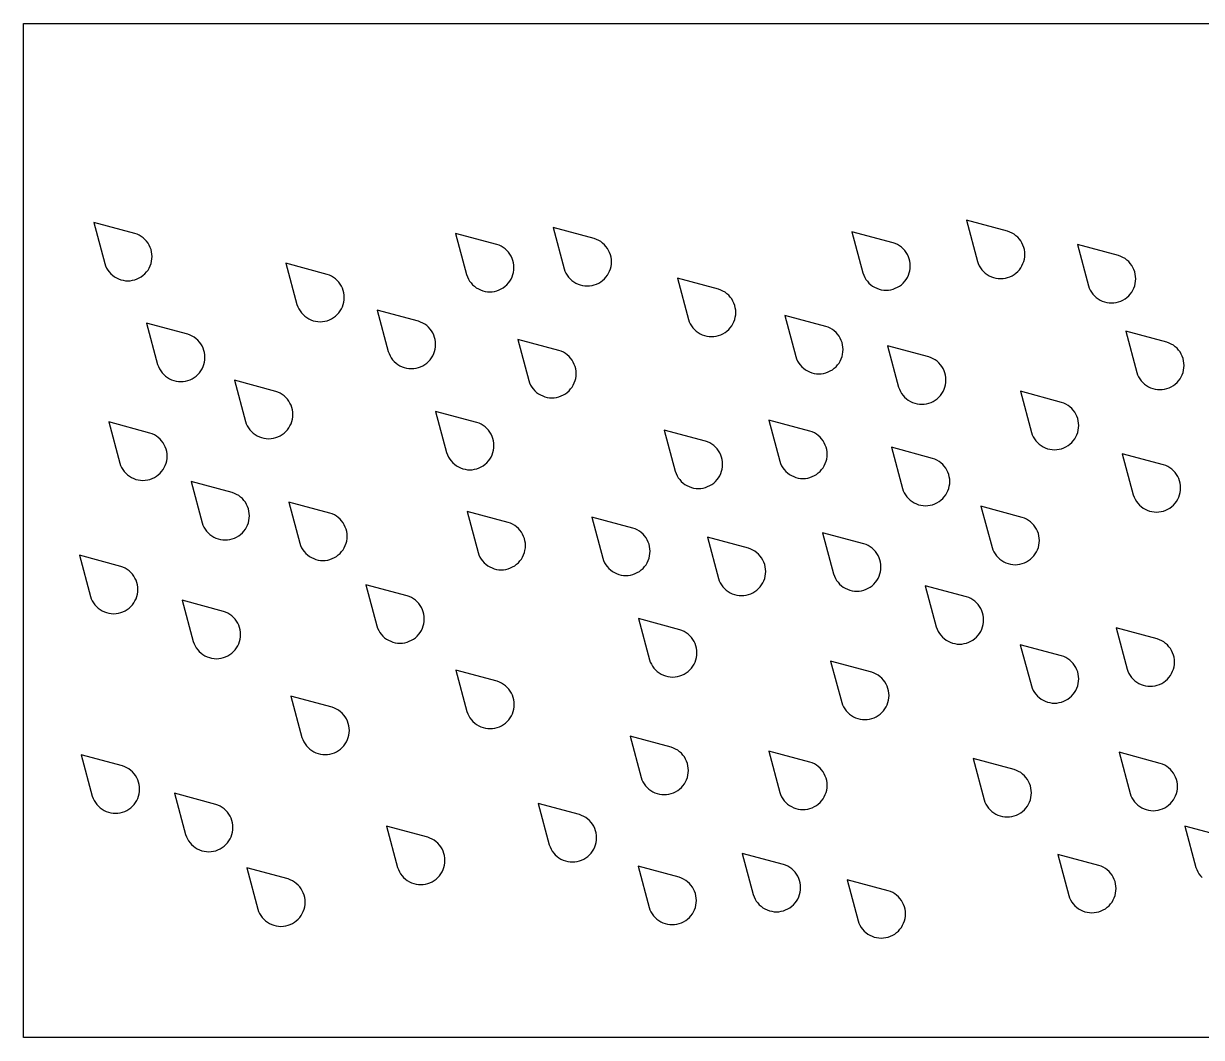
# Model space of a CAD drawing. Header units: millimetres. Extents: x 0 to 406, y 0 to 170.
# Drawn here: x 0 to 97.4, y 0 to 83.8 of the extents above; entities that cross this region are included whole.
import ezdxf

# ---------------------------------------------------------------- set-up
doc = ezdxf.new("R2010")
doc.units = ezdxf.units.MM

msp = doc.modelspace()

# ---------------------------------------------------------------- linework, layer by layer
at = {"color": 0}
for points in [[(0, 0), (0, 83.82), (406.4, 83.82), (406.4, 0), (0, 0)], [(8.821, 62.563), (9.015, 62.592), (9.205, 62.64), (9.39, 62.706), (9.568, 62.79), (9.736, 62.891), (9.894, 63.008), (10.039, 63.139), (10.171, 63.285), (10.288, 63.443), (10.389, 63.611), (10.473, 63.788), (10.539, 63.973), (10.586, 64.164), (10.615, 64.358), (10.625, 64.554), (10.615, 64.75), (10.586, 64.944), (10.539, 65.134), (10.473, 65.319), (10.389, 65.497), (10.288, 65.665), (10.171, 65.822), (10.039, 65.968), (9.894, 66.1), (9.736, 66.217), (9.568, 66.318), (9.39, 66.401), (9.205, 66.468), (5.796, 67.382), (6.711, 63.973), (6.777, 63.788), (6.861, 63.611), (6.962, 63.443), (7.079, 63.285), (7.211, 63.139), (7.356, 63.008), (7.514, 62.891), (7.682, 62.79), (7.859, 62.706), (8.044, 62.64), (8.235, 62.592), (8.429, 62.563), (8.625, 62.554), (8.821, 62.563)], [(80.968, 62.748), (81.162, 62.777), (81.352, 62.824), (81.537, 62.89), (81.715, 62.974), (81.883, 63.075), (82.04, 63.192), (82.186, 63.324), (82.318, 63.469), (82.435, 63.627), (82.536, 63.795), (82.619, 63.973), (82.686, 64.158), (82.733, 64.348), (82.762, 64.542), (82.772, 64.738), (82.762, 64.934), (82.733, 65.128), (82.686, 65.319), (82.619, 65.504), (82.536, 65.681), (82.435, 65.849), (82.318, 66.007), (82.186, 66.152), (82.04, 66.284), (81.883, 66.401), (81.715, 66.502), (81.537, 66.586), (81.352, 66.652), (77.943, 67.567), (78.858, 64.158), (78.924, 63.973), (79.008, 63.795), (79.109, 63.627), (79.226, 63.469), (79.357, 63.324), (79.503, 63.192), (79.661, 63.075), (79.829, 62.974), (80.006, 62.89), (80.191, 62.824), (80.382, 62.777), (80.576, 62.748), (80.772, 62.738), (80.968, 62.748)], [(38.734, 61.653), (38.928, 61.682), (39.119, 61.729), (39.304, 61.795), (39.481, 61.879), (39.649, 61.98), (39.807, 62.097), (39.952, 62.229), (40.084, 62.374), (40.201, 62.532), (40.302, 62.7), (40.386, 62.878), (40.452, 63.063), (40.5, 63.253), (40.529, 63.447), (40.538, 63.643), (40.529, 63.839), (40.5, 64.033), (40.452, 64.224), (40.386, 64.409), (40.302, 64.586), (40.201, 64.754), (40.084, 64.912), (39.952, 65.057), (39.807, 65.189), (39.649, 65.306), (39.481, 65.407), (39.304, 65.491), (39.119, 65.557), (35.71, 66.472), (36.624, 63.063), (36.69, 62.878), (36.774, 62.7), (36.875, 62.532), (36.992, 62.374), (37.124, 62.229), (37.269, 62.097), (37.427, 61.98), (37.595, 61.879), (37.773, 61.795), (37.958, 61.729), (38.148, 61.682), (38.342, 61.653), (38.538, 61.643), (38.734, 61.653)], [(46.798, 62.135), (46.992, 62.164), (47.182, 62.212), (47.367, 62.278), (47.544, 62.362), (47.713, 62.463), (47.87, 62.58), (48.016, 62.711), (48.148, 62.857), (48.264, 63.014), (48.365, 63.183), (48.449, 63.36), (48.515, 63.545), (48.563, 63.735), (48.592, 63.93), (48.601, 64.126), (48.592, 64.322), (48.563, 64.516), (48.515, 64.706), (48.449, 64.891), (48.365, 65.068), (48.264, 65.237), (48.148, 65.394), (48.016, 65.54), (47.87, 65.672), (47.713, 65.789), (47.544, 65.889), (47.367, 65.973), (47.182, 66.04), (43.773, 66.954), (44.688, 63.545), (44.754, 63.36), (44.838, 63.183), (44.939, 63.014), (45.055, 62.857), (45.187, 62.711), (45.333, 62.58), (45.49, 62.463), (45.659, 62.362), (45.836, 62.278), (46.021, 62.212), (46.211, 62.164), (46.405, 62.135), (46.601, 62.126), (46.798, 62.135)], [(71.689, 61.818), (71.879, 61.866), (72.064, 61.932), (72.242, 62.016), (72.41, 62.116), (72.568, 62.233), (72.713, 62.365), (72.845, 62.511), (72.962, 62.668), (73.063, 62.837), (73.147, 63.014), (73.213, 63.199), (73.26, 63.389), (73.289, 63.583), (73.299, 63.779), (73.289, 63.975), (73.26, 64.17), (73.213, 64.36), (73.147, 64.545), (73.063, 64.722), (72.962, 64.891), (72.845, 65.048), (72.713, 65.194), (72.568, 65.325), (72.41, 65.442), (72.242, 65.543), (72.064, 65.627), (71.879, 65.693), (68.47, 66.608), (69.385, 63.199), (69.451, 63.014), (69.535, 62.837), (69.636, 62.668), (69.753, 62.511), (69.885, 62.365), (70.03, 62.233), (70.188, 62.116), (70.356, 62.016), (70.534, 61.932), (70.718, 61.866), (70.909, 61.818), (71.103, 61.789), (71.299, 61.779), (71.495, 61.789), (71.689, 61.818)], [(90.138, 60.73), (90.332, 60.759), (90.522, 60.806), (90.707, 60.873), (90.884, 60.957), (91.053, 61.057), (91.21, 61.174), (91.356, 61.306), (91.488, 61.452), (91.605, 61.609), (91.705, 61.778), (91.789, 61.955), (91.855, 62.14), (91.903, 62.33), (91.932, 62.524), (91.942, 62.72), (91.932, 62.916), (91.903, 63.111), (91.855, 63.301), (91.789, 63.486), (91.705, 63.663), (91.605, 63.831), (91.488, 63.989), (91.356, 64.135), (91.21, 64.266), (91.053, 64.383), (90.884, 64.484), (90.707, 64.568), (90.522, 64.634), (87.113, 65.549), (88.028, 62.14), (88.094, 61.955), (88.178, 61.778), (88.279, 61.609), (88.396, 61.452), (88.527, 61.306), (88.673, 61.174), (88.83, 61.057), (88.999, 60.957), (89.176, 60.873), (89.361, 60.806), (89.551, 60.759), (89.746, 60.73), (89.942, 60.72), (90.138, 60.73)], [(24.713, 59.181), (24.907, 59.209), (25.098, 59.257), (25.282, 59.323), (25.46, 59.407), (25.628, 59.508), (25.786, 59.625), (25.931, 59.757), (26.063, 59.902), (26.18, 60.06), (26.281, 60.228), (26.365, 60.406), (26.431, 60.59), (26.479, 60.781), (26.507, 60.975), (26.517, 61.171), (26.507, 61.367), (26.479, 61.561), (26.431, 61.752), (26.365, 61.936), (26.281, 62.114), (26.18, 62.282), (26.063, 62.44), (25.931, 62.585), (25.786, 62.717), (25.628, 62.834), (25.46, 62.935), (25.282, 63.019), (25.098, 63.085), (21.689, 63.999), (22.603, 60.59), (22.669, 60.406), (22.753, 60.228), (22.854, 60.06), (22.971, 59.902), (23.103, 59.757), (23.248, 59.625), (23.406, 59.508), (23.574, 59.407), (23.752, 59.323), (23.937, 59.257), (24.127, 59.209), (24.321, 59.181), (24.517, 59.171), (24.713, 59.181)], [(57.074, 57.948), (57.268, 57.977), (57.458, 58.024), (57.643, 58.091), (57.82, 58.175), (57.989, 58.275), (58.146, 58.392), (58.292, 58.524), (58.424, 58.67), (58.541, 58.827), (58.641, 58.996), (58.725, 59.173), (58.792, 59.358), (58.839, 59.548), (58.868, 59.742), (58.878, 59.938), (58.868, 60.134), (58.839, 60.329), (58.792, 60.519), (58.725, 60.704), (58.641, 60.881), (58.541, 61.05), (58.424, 61.207), (58.292, 61.353), (58.146, 61.484), (57.989, 61.601), (57.82, 61.702), (57.643, 61.786), (57.458, 61.852), (54.049, 62.767), (54.964, 59.358), (55.03, 59.173), (55.114, 58.996), (55.215, 58.827), (55.332, 58.67), (55.463, 58.524), (55.609, 58.392), (55.766, 58.275), (55.935, 58.175), (56.112, 58.091), (56.297, 58.024), (56.487, 57.977), (56.682, 57.948), (56.878, 57.938), (57.074, 57.948)], [(32.254, 55.308), (32.448, 55.337), (32.638, 55.384), (32.823, 55.45), (33.001, 55.534), (33.169, 55.635), (33.327, 55.752), (33.472, 55.884), (33.604, 56.029), (33.721, 56.187), (33.822, 56.355), (33.906, 56.533), (33.972, 56.718), (34.019, 56.908), (34.048, 57.102), (34.058, 57.298), (34.048, 57.494), (34.019, 57.688), (33.972, 57.879), (33.906, 58.064), (33.822, 58.241), (33.721, 58.409), (33.604, 58.567), (33.472, 58.712), (33.327, 58.844), (33.169, 58.961), (33.001, 59.062), (32.823, 59.146), (32.638, 59.212), (29.229, 60.127), (30.144, 56.718), (30.21, 56.533), (30.294, 56.355), (30.395, 56.187), (30.512, 56.029), (30.644, 55.884), (30.789, 55.752), (30.947, 55.635), (31.115, 55.534), (31.292, 55.45), (31.477, 55.384), (31.668, 55.337), (31.862, 55.308), (32.058, 55.298), (32.254, 55.308)], [(65.944, 54.873), (66.138, 54.902), (66.329, 54.95), (66.513, 55.016), (66.691, 55.1), (66.859, 55.201), (67.017, 55.318), (67.162, 55.449), (67.294, 55.595), (67.411, 55.753), (67.512, 55.921), (67.596, 56.098), (67.662, 56.283), (67.71, 56.474), (67.738, 56.668), (67.748, 56.864), (67.738, 57.06), (67.71, 57.254), (67.662, 57.444), (67.596, 57.629), (67.512, 57.806), (67.411, 57.975), (67.294, 58.132), (67.162, 58.278), (67.017, 58.41), (66.859, 58.527), (66.691, 58.628), (66.513, 58.711), (66.329, 58.778), (62.92, 59.692), (63.834, 56.283), (63.9, 56.098), (63.984, 55.921), (64.085, 55.753), (64.202, 55.595), (64.334, 55.449), (64.479, 55.318), (64.637, 55.201), (64.805, 55.1), (64.983, 55.016), (65.167, 54.95), (65.358, 54.902), (65.552, 54.873), (65.748, 54.864), (65.944, 54.873)], [(13.194, 54.233), (13.388, 54.262), (13.578, 54.31), (13.763, 54.376), (13.941, 54.46), (14.109, 54.56), (14.267, 54.677), (14.412, 54.809), (14.544, 54.955), (14.661, 55.112), (14.762, 55.281), (14.846, 55.458), (14.912, 55.643), (14.959, 55.833), (14.988, 56.027), (14.998, 56.223), (14.988, 56.419), (14.959, 56.614), (14.912, 56.804), (14.846, 56.989), (14.762, 57.166), (14.661, 57.335), (14.544, 57.492), (14.412, 57.638), (14.267, 57.769), (14.109, 57.886), (13.941, 57.987), (13.763, 58.071), (13.578, 58.137), (10.169, 59.052), (11.084, 55.643), (11.15, 55.458), (11.234, 55.281), (11.335, 55.112), (11.452, 54.955), (11.584, 54.809), (11.729, 54.677), (11.887, 54.56), (12.055, 54.46), (12.233, 54.376), (12.417, 54.31), (12.608, 54.262), (12.802, 54.233), (12.998, 54.223), (13.194, 54.233)], [(44.07, 52.917), (44.261, 52.964), (44.445, 53.03), (44.623, 53.114), (44.791, 53.215), (44.949, 53.332), (45.094, 53.464), (45.226, 53.609), (45.343, 53.767), (45.444, 53.935), (45.528, 54.113), (45.594, 54.298), (45.642, 54.488), (45.67, 54.682), (45.68, 54.878), (45.67, 55.074), (45.642, 55.268), (45.594, 55.459), (45.528, 55.644), (45.444, 55.821), (45.343, 55.989), (45.226, 56.147), (45.094, 56.292), (44.949, 56.424), (44.791, 56.541), (44.623, 56.642), (44.445, 56.726), (44.261, 56.792), (40.852, 57.707), (41.766, 54.298), (41.832, 54.113), (41.916, 53.935), (42.017, 53.767), (42.134, 53.609), (42.266, 53.464), (42.411, 53.332), (42.569, 53.215), (42.737, 53.114), (42.915, 53.03), (43.099, 52.964), (43.29, 52.917), (43.484, 52.888), (43.68, 52.878), (43.876, 52.888), (44.07, 52.917)], [(94.135, 53.567), (94.33, 53.596), (94.52, 53.644), (94.705, 53.71), (94.882, 53.794), (95.05, 53.895), (95.208, 54.012), (95.354, 54.143), (95.485, 54.289), (95.602, 54.447), (95.703, 54.615), (95.787, 54.792), (95.853, 54.977), (95.901, 55.167), (95.93, 55.362), (95.939, 55.558), (95.93, 55.754), (95.901, 55.948), (95.853, 56.138), (95.787, 56.323), (95.703, 56.5), (95.602, 56.669), (95.485, 56.826), (95.354, 56.972), (95.208, 57.104), (95.05, 57.221), (94.882, 57.322), (94.705, 57.405), (94.52, 57.472), (91.111, 58.386), (92.025, 54.977), (92.092, 54.792), (92.176, 54.615), (92.276, 54.447), (92.393, 54.289), (92.525, 54.143), (92.671, 54.012), (92.828, 53.895), (92.997, 53.794), (93.174, 53.71), (93.359, 53.644), (93.549, 53.596), (93.743, 53.567), (93.939, 53.558), (94.135, 53.567)], [(74.446, 52.36), (74.641, 52.388), (74.831, 52.436), (75.016, 52.502), (75.193, 52.586), (75.362, 52.687), (75.519, 52.804), (75.665, 52.936), (75.796, 53.081), (75.913, 53.239), (76.014, 53.407), (76.098, 53.585), (76.164, 53.769), (76.212, 53.96), (76.241, 54.154), (76.25, 54.35), (76.241, 54.546), (76.212, 54.74), (76.164, 54.931), (76.098, 55.115), (76.014, 55.293), (75.913, 55.461), (75.796, 55.619), (75.665, 55.764), (75.519, 55.896), (75.362, 56.013), (75.193, 56.114), (75.016, 56.198), (74.831, 56.264), (71.422, 57.178), (72.337, 53.769), (72.403, 53.585), (72.487, 53.407), (72.588, 53.239), (72.704, 53.081), (72.836, 52.936), (72.982, 52.804), (73.139, 52.687), (73.308, 52.586), (73.485, 52.502), (73.67, 52.436), (73.86, 52.388), (74.054, 52.36), (74.25, 52.35), (74.446, 52.36)], [(20.457, 49.508), (20.652, 49.537), (20.842, 49.585), (21.027, 49.651), (21.204, 49.735), (21.373, 49.836), (21.53, 49.953), (21.676, 50.085), (21.807, 50.23), (21.924, 50.388), (22.025, 50.556), (22.109, 50.733), (22.175, 50.918), (22.223, 51.109), (22.252, 51.303), (22.261, 51.499), (22.252, 51.695), (22.223, 51.889), (22.175, 52.079), (22.109, 52.264), (22.025, 52.442), (21.924, 52.61), (21.807, 52.768), (21.676, 52.913), (21.53, 53.045), (21.373, 53.162), (21.204, 53.263), (21.027, 53.347), (20.842, 53.413), (17.433, 54.327), (18.348, 50.918), (18.414, 50.733), (18.498, 50.556), (18.598, 50.388), (18.715, 50.23), (18.847, 50.085), (18.993, 49.953), (19.15, 49.836), (19.319, 49.735), (19.496, 49.651), (19.681, 49.585), (19.871, 49.537), (20.065, 49.508), (20.261, 49.499), (20.457, 49.508)], [(85.621, 48.626), (85.812, 48.674), (85.997, 48.74), (86.174, 48.824), (86.342, 48.925), (86.5, 49.042), (86.645, 49.174), (86.777, 49.319), (86.894, 49.477), (86.995, 49.645), (87.079, 49.823), (87.145, 50.007), (87.193, 50.198), (87.222, 50.392), (87.231, 50.588), (87.222, 50.784), (87.193, 50.978), (87.145, 51.168), (87.079, 51.353), (86.995, 51.531), (86.894, 51.699), (86.777, 51.857), (86.645, 52.002), (86.5, 52.134), (86.342, 52.251), (86.174, 52.352), (85.997, 52.436), (85.812, 52.502), (82.403, 53.416), (83.317, 50.007), (83.383, 49.823), (83.467, 49.645), (83.568, 49.477), (83.685, 49.319), (83.817, 49.174), (83.962, 49.042), (84.12, 48.925), (84.288, 48.824), (84.466, 48.74), (84.651, 48.674), (84.841, 48.626), (85.035, 48.598), (85.231, 48.588), (85.427, 48.598), (85.621, 48.626)], [(37.279, 46.967), (37.469, 47.015), (37.654, 47.081), (37.831, 47.165), (38, 47.266), (38.157, 47.383), (38.303, 47.515), (38.435, 47.66), (38.552, 47.818), (38.652, 47.986), (38.736, 48.163), (38.803, 48.348), (38.85, 48.539), (38.879, 48.733), (38.889, 48.929), (38.879, 49.125), (38.85, 49.319), (38.803, 49.509), (38.736, 49.694), (38.652, 49.872), (38.552, 50.04), (38.435, 50.198), (38.303, 50.343), (38.157, 50.475), (38, 50.592), (37.831, 50.693), (37.654, 50.777), (37.469, 50.843), (34.06, 51.757), (34.975, 48.348), (35.041, 48.163), (35.125, 47.986), (35.226, 47.818), (35.343, 47.66), (35.474, 47.515), (35.62, 47.383), (35.778, 47.266), (35.946, 47.165), (36.123, 47.081), (36.308, 47.015), (36.498, 46.967), (36.693, 46.938), (36.889, 46.929), (37.085, 46.938), (37.279, 46.967)], [(10.065, 46.063), (10.26, 46.092), (10.45, 46.14), (10.635, 46.206), (10.812, 46.29), (10.98, 46.391), (11.138, 46.508), (11.284, 46.64), (11.415, 46.785), (11.532, 46.943), (11.633, 47.111), (11.717, 47.288), (11.783, 47.473), (11.831, 47.664), (11.86, 47.858), (11.869, 48.054), (11.86, 48.25), (11.831, 48.444), (11.783, 48.634), (11.717, 48.819), (11.633, 48.997), (11.532, 49.165), (11.415, 49.323), (11.284, 49.468), (11.138, 49.6), (10.98, 49.717), (10.812, 49.818), (10.635, 49.901), (10.45, 49.968), (7.041, 50.882), (7.955, 47.473), (8.022, 47.288), (8.106, 47.111), (8.206, 46.943), (8.323, 46.785), (8.455, 46.64), (8.601, 46.508), (8.758, 46.391), (8.927, 46.29), (9.104, 46.206), (9.289, 46.14), (9.479, 46.092), (9.673, 46.063), (9.869, 46.054), (10.065, 46.063)], [(64.627, 46.221), (64.821, 46.25), (65.012, 46.298), (65.196, 46.364), (65.374, 46.448), (65.542, 46.548), (65.7, 46.665), (65.845, 46.797), (65.977, 46.943), (66.094, 47.1), (66.195, 47.269), (66.279, 47.446), (66.345, 47.631), (66.393, 47.821), (66.421, 48.015), (66.431, 48.211), (66.421, 48.407), (66.393, 48.602), (66.345, 48.792), (66.279, 48.977), (66.195, 49.154), (66.094, 49.323), (65.977, 49.48), (65.845, 49.626), (65.7, 49.757), (65.542, 49.874), (65.374, 49.975), (65.196, 50.059), (65.012, 50.125), (61.603, 51.04), (62.517, 47.631), (62.583, 47.446), (62.667, 47.269), (62.768, 47.1), (62.885, 46.943), (63.017, 46.797), (63.162, 46.665), (63.32, 46.548), (63.488, 46.448), (63.666, 46.364), (63.851, 46.298), (64.041, 46.25), (64.235, 46.221), (64.431, 46.211), (64.627, 46.221)], [(56.175, 45.421), (56.365, 45.468), (56.55, 45.534), (56.727, 45.618), (56.896, 45.719), (57.053, 45.836), (57.199, 45.968), (57.331, 46.113), (57.448, 46.271), (57.548, 46.439), (57.632, 46.617), (57.699, 46.802), (57.746, 46.992), (57.775, 47.186), (57.785, 47.382), (57.775, 47.578), (57.746, 47.772), (57.699, 47.963), (57.632, 48.148), (57.548, 48.325), (57.448, 48.493), (57.331, 48.651), (57.199, 48.796), (57.053, 48.928), (56.896, 49.045), (56.727, 49.146), (56.55, 49.23), (56.365, 49.296), (52.956, 50.211), (53.871, 46.802), (53.937, 46.617), (54.021, 46.439), (54.122, 46.271), (54.239, 46.113), (54.37, 45.968), (54.516, 45.836), (54.674, 45.719), (54.842, 45.618), (55.019, 45.534), (55.204, 45.468), (55.394, 45.421), (55.589, 45.392), (55.785, 45.382), (55.981, 45.392), (56.175, 45.421)], [(74.764, 43.968), (74.958, 43.997), (75.149, 44.045), (75.334, 44.111), (75.511, 44.195), (75.679, 44.296), (75.837, 44.412), (75.982, 44.544), (76.114, 44.69), (76.231, 44.847), (76.332, 45.016), (76.416, 45.193), (76.482, 45.378), (76.53, 45.568), (76.559, 45.762), (76.568, 45.958), (76.559, 46.155), (76.53, 46.349), (76.482, 46.539), (76.416, 46.724), (76.332, 46.901), (76.231, 47.07), (76.114, 47.227), (75.982, 47.373), (75.837, 47.505), (75.679, 47.621), (75.511, 47.722), (75.334, 47.806), (75.149, 47.872), (71.74, 48.787), (72.654, 45.378), (72.72, 45.193), (72.804, 45.016), (72.905, 44.847), (73.022, 44.69), (73.154, 44.544), (73.299, 44.412), (73.457, 44.296), (73.625, 44.195), (73.803, 44.111), (73.988, 44.045), (74.178, 43.997), (74.372, 43.968), (74.568, 43.958), (74.764, 43.968)], [(93.849, 43.442), (94.044, 43.471), (94.234, 43.518), (94.419, 43.584), (94.596, 43.668), (94.765, 43.769), (94.922, 43.886), (95.068, 44.018), (95.199, 44.163), (95.316, 44.321), (95.417, 44.489), (95.501, 44.667), (95.567, 44.852), (95.615, 45.042), (95.644, 45.236), (95.653, 45.432), (95.644, 45.628), (95.615, 45.822), (95.567, 46.013), (95.501, 46.197), (95.417, 46.375), (95.316, 46.543), (95.199, 46.701), (95.068, 46.846), (94.922, 46.978), (94.765, 47.095), (94.596, 47.196), (94.419, 47.28), (94.234, 47.346), (90.825, 48.261), (91.74, 44.852), (91.806, 44.667), (91.89, 44.489), (91.99, 44.321), (92.107, 44.163), (92.239, 44.018), (92.385, 43.886), (92.542, 43.769), (92.711, 43.668), (92.888, 43.584), (93.073, 43.518), (93.263, 43.471), (93.457, 43.442), (93.653, 43.432), (93.849, 43.442)], [(16.869, 41.137), (17.063, 41.166), (17.253, 41.214), (17.438, 41.28), (17.615, 41.364), (17.784, 41.465), (17.941, 41.582), (18.087, 41.713), (18.219, 41.859), (18.336, 42.016), (18.437, 42.185), (18.52, 42.362), (18.587, 42.547), (18.634, 42.737), (18.663, 42.932), (18.673, 43.128), (18.663, 43.324), (18.634, 43.518), (18.587, 43.708), (18.52, 43.893), (18.437, 44.07), (18.336, 44.239), (18.219, 44.396), (18.087, 44.542), (17.941, 44.674), (17.784, 44.79), (17.615, 44.891), (17.438, 44.975), (17.253, 45.041), (13.844, 45.956), (14.759, 42.547), (14.825, 42.362), (14.909, 42.185), (15.01, 42.016), (15.127, 41.859), (15.258, 41.713), (15.404, 41.582), (15.562, 41.465), (15.73, 41.364), (15.907, 41.28), (16.092, 41.214), (16.282, 41.166), (16.477, 41.137), (16.673, 41.128), (16.869, 41.137)], [(24.946, 39.44), (25.14, 39.469), (25.33, 39.517), (25.515, 39.583), (25.693, 39.667), (25.861, 39.768), (26.019, 39.885), (26.164, 40.016), (26.296, 40.162), (26.413, 40.32), (26.514, 40.488), (26.598, 40.665), (26.664, 40.85), (26.711, 41.04), (26.74, 41.235), (26.75, 41.431), (26.74, 41.627), (26.711, 41.821), (26.664, 42.011), (26.598, 42.196), (26.514, 42.373), (26.413, 42.542), (26.296, 42.699), (26.164, 42.845), (26.019, 42.977), (25.861, 43.094), (25.693, 43.194), (25.515, 43.278), (25.33, 43.345), (21.921, 44.259), (22.836, 40.85), (22.902, 40.665), (22.986, 40.488), (23.087, 40.32), (23.204, 40.162), (23.336, 40.016), (23.481, 39.885), (23.639, 39.768), (23.807, 39.667), (23.984, 39.583), (24.169, 39.517), (24.36, 39.469), (24.554, 39.44), (24.75, 39.431), (24.946, 39.44)], [(82.365, 39.121), (82.555, 39.169), (82.74, 39.235), (82.918, 39.319), (83.086, 39.42), (83.244, 39.537), (83.389, 39.668), (83.521, 39.814), (83.638, 39.971), (83.739, 40.14), (83.822, 40.317), (83.889, 40.502), (83.936, 40.692), (83.965, 40.887), (83.975, 41.083), (83.965, 41.279), (83.936, 41.473), (83.889, 41.663), (83.822, 41.848), (83.739, 42.025), (83.638, 42.194), (83.521, 42.351), (83.389, 42.497), (83.244, 42.629), (83.086, 42.746), (82.918, 42.846), (82.74, 42.93), (82.555, 42.996), (79.146, 43.911), (80.061, 40.502), (80.127, 40.317), (80.211, 40.14), (80.312, 39.971), (80.429, 39.814), (80.561, 39.668), (80.706, 39.537), (80.864, 39.42), (81.032, 39.319), (81.209, 39.235), (81.394, 39.169), (81.585, 39.121), (81.779, 39.092), (81.975, 39.083), (82.171, 39.092), (82.365, 39.121)], [(39.686, 38.67), (39.881, 38.698), (40.071, 38.746), (40.256, 38.812), (40.433, 38.896), (40.601, 38.997), (40.759, 39.114), (40.905, 39.246), (41.036, 39.391), (41.153, 39.549), (41.254, 39.717), (41.338, 39.895), (41.404, 40.079), (41.452, 40.27), (41.481, 40.464), (41.49, 40.66), (41.481, 40.856), (41.452, 41.05), (41.404, 41.241), (41.338, 41.425), (41.254, 41.603), (41.153, 41.771), (41.036, 41.929), (40.905, 42.074), (40.759, 42.206), (40.601, 42.323), (40.433, 42.424), (40.256, 42.508), (40.071, 42.574), (36.662, 43.488), (37.576, 40.079), (37.643, 39.895), (37.727, 39.717), (37.827, 39.549), (37.944, 39.391), (38.076, 39.246), (38.222, 39.114), (38.379, 38.997), (38.548, 38.896), (38.725, 38.812), (38.91, 38.746), (39.1, 38.698), (39.294, 38.67), (39.49, 38.66), (39.686, 38.67)], [(49.99, 38.203), (50.184, 38.231), (50.375, 38.279), (50.56, 38.345), (50.737, 38.429), (50.905, 38.53), (51.063, 38.647), (51.209, 38.779), (51.34, 38.924), (51.457, 39.082), (51.558, 39.25), (51.642, 39.428), (51.708, 39.612), (51.756, 39.803), (51.785, 39.997), (51.794, 40.193), (51.785, 40.389), (51.756, 40.583), (51.708, 40.773), (51.642, 40.958), (51.558, 41.136), (51.457, 41.304), (51.34, 41.462), (51.209, 41.607), (51.063, 41.739), (50.905, 41.856), (50.737, 41.957), (50.56, 42.041), (50.375, 42.107), (46.966, 43.021), (47.88, 39.612), (47.947, 39.428), (48.03, 39.25), (48.131, 39.082), (48.248, 38.924), (48.38, 38.779), (48.526, 38.647), (48.683, 38.53), (48.852, 38.429), (49.029, 38.345), (49.214, 38.279), (49.404, 38.231), (49.598, 38.203), (49.794, 38.193), (49.99, 38.203)], [(59.744, 36.566), (59.935, 36.614), (60.12, 36.68), (60.297, 36.764), (60.465, 36.865), (60.623, 36.982), (60.768, 37.114), (60.9, 37.259), (61.017, 37.417), (61.118, 37.585), (61.202, 37.762), (61.268, 37.947), (61.316, 38.138), (61.345, 38.332), (61.354, 38.528), (61.345, 38.724), (61.316, 38.918), (61.268, 39.108), (61.202, 39.293), (61.118, 39.471), (61.017, 39.639), (60.9, 39.797), (60.768, 39.942), (60.623, 40.074), (60.465, 40.191), (60.297, 40.292), (60.12, 40.376), (59.935, 40.442), (56.526, 41.356), (57.44, 37.947), (57.506, 37.762), (57.59, 37.585), (57.691, 37.417), (57.808, 37.259), (57.94, 37.114), (58.085, 36.982), (58.243, 36.865), (58.411, 36.764), (58.589, 36.68), (58.774, 36.614), (58.964, 36.566), (59.158, 36.537), (59.354, 36.528), (59.55, 36.537), (59.744, 36.566)], [(69.072, 36.905), (69.266, 36.934), (69.457, 36.981), (69.642, 37.047), (69.819, 37.131), (69.987, 37.232), (70.145, 37.349), (70.29, 37.481), (70.422, 37.626), (70.539, 37.784), (70.64, 37.952), (70.724, 38.13), (70.79, 38.315), (70.838, 38.505), (70.867, 38.699), (70.876, 38.895), (70.867, 39.091), (70.838, 39.285), (70.79, 39.476), (70.724, 39.661), (70.64, 39.838), (70.539, 40.006), (70.422, 40.164), (70.29, 40.309), (70.145, 40.441), (69.987, 40.558), (69.819, 40.659), (69.642, 40.743), (69.457, 40.809), (66.048, 41.724), (66.962, 38.315), (67.028, 38.13), (67.112, 37.952), (67.213, 37.784), (67.33, 37.626), (67.462, 37.481), (67.607, 37.349), (67.765, 37.232), (67.933, 37.131), (68.111, 37.047), (68.296, 36.981), (68.486, 36.934), (68.68, 36.905), (68.876, 36.895), (69.072, 36.905)], [(7.644, 35.043), (7.839, 35.072), (8.029, 35.119), (8.214, 35.186), (8.391, 35.269), (8.56, 35.37), (8.717, 35.487), (8.863, 35.619), (8.994, 35.764), (9.111, 35.922), (9.212, 36.09), (9.296, 36.268), (9.362, 36.453), (9.41, 36.643), (9.439, 36.837), (9.448, 37.033), (9.439, 37.229), (9.41, 37.423), (9.362, 37.614), (9.296, 37.799), (9.212, 37.976), (9.111, 38.144), (8.994, 38.302), (8.863, 38.447), (8.717, 38.579), (8.56, 38.696), (8.391, 38.797), (8.214, 38.881), (8.029, 38.947), (4.62, 39.862), (5.535, 36.453), (5.601, 36.268), (5.685, 36.09), (5.786, 35.922), (5.902, 35.764), (6.034, 35.619), (6.18, 35.487), (6.337, 35.37), (6.506, 35.269), (6.683, 35.186), (6.868, 35.119), (7.058, 35.072), (7.252, 35.043), (7.448, 35.033), (7.644, 35.043)], [(31.316, 32.605), (31.51, 32.634), (31.7, 32.681), (31.885, 32.748), (32.062, 32.831), (32.231, 32.932), (32.388, 33.049), (32.534, 33.181), (32.666, 33.327), (32.782, 33.484), (32.883, 33.653), (32.967, 33.83), (33.033, 34.015), (33.081, 34.205), (33.11, 34.399), (33.12, 34.595), (33.11, 34.791), (33.081, 34.985), (33.033, 35.176), (32.967, 35.361), (32.883, 35.538), (32.782, 35.706), (32.666, 35.864), (32.534, 36.01), (32.388, 36.141), (32.231, 36.258), (32.062, 36.359), (31.885, 36.443), (31.7, 36.509), (28.291, 37.424), (29.206, 34.015), (29.272, 33.83), (29.356, 33.653), (29.457, 33.484), (29.574, 33.327), (29.705, 33.181), (29.851, 33.049), (30.008, 32.932), (30.177, 32.831), (30.354, 32.748), (30.539, 32.681), (30.729, 32.634), (30.924, 32.605), (31.12, 32.595), (31.316, 32.605)], [(77.758, 32.555), (77.948, 32.602), (78.133, 32.668), (78.311, 32.752), (78.479, 32.853), (78.637, 32.97), (78.782, 33.102), (78.914, 33.247), (79.031, 33.405), (79.132, 33.573), (79.215, 33.751), (79.282, 33.936), (79.329, 34.126), (79.358, 34.32), (79.368, 34.516), (79.358, 34.712), (79.329, 34.906), (79.282, 35.097), (79.215, 35.281), (79.132, 35.459), (79.031, 35.627), (78.914, 35.785), (78.782, 35.93), (78.637, 36.062), (78.479, 36.179), (78.311, 36.28), (78.133, 36.364), (77.948, 36.43), (74.539, 37.345), (75.454, 33.936), (75.52, 33.751), (75.604, 33.573), (75.705, 33.405), (75.822, 33.247), (75.954, 33.102), (76.099, 32.97), (76.257, 32.853), (76.425, 32.752), (76.602, 32.668), (76.787, 32.602), (76.978, 32.555), (77.172, 32.526), (77.368, 32.516), (77.564, 32.526), (77.758, 32.555)], [(16.136, 31.321), (16.33, 31.35), (16.52, 31.397), (16.705, 31.463), (16.883, 31.547), (17.051, 31.648), (17.209, 31.765), (17.354, 31.897), (17.486, 32.042), (17.603, 32.2), (17.704, 32.368), (17.788, 32.546), (17.854, 32.731), (17.901, 32.921), (17.93, 33.115), (17.94, 33.311), (17.93, 33.507), (17.901, 33.701), (17.854, 33.892), (17.788, 34.077), (17.704, 34.254), (17.603, 34.422), (17.486, 34.58), (17.354, 34.725), (17.209, 34.857), (17.051, 34.974), (16.883, 35.075), (16.705, 35.159), (16.52, 35.225), (13.111, 36.14), (14.026, 32.731), (14.092, 32.546), (14.176, 32.368), (14.277, 32.2), (14.394, 32.042), (14.526, 31.897), (14.671, 31.765), (14.829, 31.648), (14.997, 31.547), (15.175, 31.463), (15.359, 31.397), (15.55, 31.35), (15.744, 31.321), (15.94, 31.311), (16.136, 31.321)], [(53.856, 29.806), (54.051, 29.834), (54.241, 29.882), (54.426, 29.948), (54.603, 30.032), (54.772, 30.133), (54.929, 30.25), (55.075, 30.382), (55.206, 30.527), (55.323, 30.685), (55.424, 30.853), (55.508, 31.031), (55.574, 31.215), (55.622, 31.406), (55.651, 31.6), (55.66, 31.796), (55.651, 31.992), (55.622, 32.186), (55.574, 32.376), (55.508, 32.561), (55.424, 32.739), (55.323, 32.907), (55.206, 33.065), (55.075, 33.21), (54.929, 33.342), (54.772, 33.459), (54.603, 33.56), (54.426, 33.644), (54.241, 33.71), (50.832, 34.624), (51.747, 31.215), (51.813, 31.031), (51.897, 30.853), (51.997, 30.685), (52.114, 30.527), (52.246, 30.382), (52.392, 30.25), (52.549, 30.133), (52.718, 30.032), (52.895, 29.948), (53.08, 29.882), (53.27, 29.834), (53.464, 29.806), (53.66, 29.796), (53.856, 29.806)], [(93.339, 29.045), (93.533, 29.073), (93.724, 29.121), (93.908, 29.187), (94.086, 29.271), (94.254, 29.372), (94.412, 29.489), (94.557, 29.621), (94.689, 29.766), (94.806, 29.924), (94.907, 30.092), (94.991, 30.27), (95.057, 30.454), (95.105, 30.645), (95.133, 30.839), (95.143, 31.035), (95.133, 31.231), (95.105, 31.425), (95.057, 31.616), (94.991, 31.8), (94.907, 31.978), (94.806, 32.146), (94.689, 32.304), (94.557, 32.449), (94.412, 32.581), (94.254, 32.698), (94.086, 32.799), (93.908, 32.883), (93.724, 32.949), (90.315, 33.863), (91.229, 30.454), (91.295, 30.27), (91.379, 30.092), (91.48, 29.924), (91.597, 29.766), (91.729, 29.621), (91.874, 29.489), (92.032, 29.372), (92.2, 29.271), (92.378, 29.187), (92.562, 29.121), (92.753, 29.073), (92.947, 29.045), (93.143, 29.035), (93.339, 29.045)], [(85.423, 27.648), (85.617, 27.677), (85.808, 27.724), (85.993, 27.79), (86.17, 27.874), (86.338, 27.975), (86.496, 28.092), (86.641, 28.224), (86.773, 28.369), (86.89, 28.527), (86.991, 28.695), (87.075, 28.873), (87.141, 29.058), (87.189, 29.248), (87.218, 29.442), (87.227, 29.638), (87.218, 29.834), (87.189, 30.028), (87.141, 30.219), (87.075, 30.403), (86.991, 30.581), (86.89, 30.749), (86.773, 30.907), (86.641, 31.052), (86.496, 31.184), (86.338, 31.301), (86.17, 31.402), (85.993, 31.486), (85.808, 31.552), (82.399, 32.467), (83.313, 29.058), (83.379, 28.873), (83.463, 28.695), (83.564, 28.527), (83.681, 28.369), (83.813, 28.224), (83.958, 28.092), (84.116, 27.975), (84.284, 27.874), (84.462, 27.79), (84.647, 27.724), (84.837, 27.677), (85.031, 27.648), (85.227, 27.638), (85.423, 27.648)], [(38.763, 25.539), (38.957, 25.568), (39.148, 25.616), (39.332, 25.682), (39.51, 25.766), (39.678, 25.866), (39.836, 25.983), (39.981, 26.115), (40.113, 26.261), (40.23, 26.418), (40.331, 26.587), (40.415, 26.764), (40.481, 26.949), (40.529, 27.139), (40.557, 27.333), (40.567, 27.529), (40.557, 27.725), (40.529, 27.92), (40.481, 28.11), (40.415, 28.295), (40.331, 28.472), (40.23, 28.641), (40.113, 28.798), (39.981, 28.944), (39.836, 29.075), (39.678, 29.192), (39.51, 29.293), (39.332, 29.377), (39.148, 29.443), (35.739, 30.358), (36.653, 26.949), (36.719, 26.764), (36.803, 26.587), (36.904, 26.418), (37.021, 26.261), (37.153, 26.115), (37.298, 25.983), (37.456, 25.866), (37.624, 25.766), (37.802, 25.682), (37.986, 25.616), (38.177, 25.568), (38.371, 25.539), (38.567, 25.529), (38.763, 25.539)], [(69.935, 26.313), (70.125, 26.361), (70.31, 26.427), (70.487, 26.511), (70.656, 26.612), (70.813, 26.729), (70.959, 26.861), (71.091, 27.006), (71.207, 27.164), (71.308, 27.332), (71.392, 27.51), (71.458, 27.694), (71.506, 27.885), (71.535, 28.079), (71.545, 28.275), (71.535, 28.471), (71.506, 28.665), (71.458, 28.855), (71.392, 29.04), (71.308, 29.218), (71.207, 29.386), (71.091, 29.544), (70.959, 29.689), (70.813, 29.821), (70.656, 29.938), (70.487, 30.039), (70.31, 30.123), (70.125, 30.189), (66.716, 31.103), (67.631, 27.694), (67.697, 27.51), (67.781, 27.332), (67.882, 27.164), (67.999, 27.006), (68.13, 26.861), (68.276, 26.729), (68.433, 26.612), (68.602, 26.511), (68.779, 26.427), (68.964, 26.361), (69.154, 26.313), (69.348, 26.285), (69.545, 26.275), (69.741, 26.285), (69.935, 26.313)], [(25.127, 23.394), (25.321, 23.422), (25.512, 23.47), (25.697, 23.536), (25.874, 23.62), (26.042, 23.721), (26.2, 23.838), (26.346, 23.97), (26.477, 24.115), (26.594, 24.273), (26.695, 24.441), (26.779, 24.619), (26.845, 24.803), (26.893, 24.994), (26.922, 25.188), (26.931, 25.384), (26.922, 25.58), (26.893, 25.774), (26.845, 25.965), (26.779, 26.149), (26.695, 26.327), (26.594, 26.495), (26.477, 26.653), (26.346, 26.798), (26.2, 26.93), (26.042, 27.047), (25.874, 27.148), (25.697, 27.232), (25.512, 27.298), (22.103, 28.212), (23.017, 24.803), (23.084, 24.619), (23.167, 24.441), (23.268, 24.273), (23.385, 24.115), (23.517, 23.97), (23.663, 23.838), (23.82, 23.721), (23.989, 23.62), (24.166, 23.536), (24.351, 23.47), (24.541, 23.422), (24.735, 23.394), (24.931, 23.384), (25.127, 23.394)], [(53.16, 20.084), (53.354, 20.113), (53.544, 20.161), (53.729, 20.227), (53.906, 20.311), (54.075, 20.412), (54.232, 20.529), (54.378, 20.66), (54.51, 20.806), (54.626, 20.963), (54.727, 21.132), (54.811, 21.309), (54.877, 21.494), (54.925, 21.684), (54.954, 21.879), (54.963, 22.075), (54.954, 22.271), (54.925, 22.465), (54.877, 22.655), (54.811, 22.84), (54.727, 23.017), (54.626, 23.186), (54.51, 23.343), (54.378, 23.489), (54.232, 23.621), (54.075, 23.738), (53.906, 23.838), (53.729, 23.922), (53.544, 23.989), (50.135, 24.903), (51.05, 21.494), (51.116, 21.309), (51.2, 21.132), (51.301, 20.963), (51.417, 20.806), (51.549, 20.66), (51.695, 20.529), (51.852, 20.412), (52.021, 20.311), (52.198, 20.227), (52.383, 20.161), (52.573, 20.113), (52.767, 20.084), (52.963, 20.075), (53.16, 20.084)], [(64.626, 18.852), (64.82, 18.881), (65.01, 18.929), (65.195, 18.995), (65.372, 19.079), (65.541, 19.18), (65.698, 19.297), (65.844, 19.429), (65.976, 19.574), (66.092, 19.732), (66.193, 19.9), (66.277, 20.077), (66.343, 20.262), (66.391, 20.453), (66.42, 20.647), (66.43, 20.843), (66.42, 21.039), (66.391, 21.233), (66.343, 21.423), (66.277, 21.608), (66.193, 21.786), (66.092, 21.954), (65.976, 22.112), (65.844, 22.257), (65.698, 22.389), (65.541, 22.506), (65.372, 22.607), (65.195, 22.691), (65.01, 22.757), (61.601, 23.671), (62.516, 20.262), (62.582, 20.077), (62.666, 19.9), (62.767, 19.732), (62.883, 19.574), (63.015, 19.429), (63.161, 19.297), (63.318, 19.18), (63.487, 19.079), (63.664, 18.995), (63.849, 18.929), (64.039, 18.881), (64.233, 18.852), (64.43, 18.843), (64.626, 18.852)], [(93.587, 18.755), (93.781, 18.784), (93.971, 18.832), (94.156, 18.898), (94.333, 18.982), (94.502, 19.083), (94.659, 19.2), (94.805, 19.331), (94.937, 19.477), (95.054, 19.634), (95.154, 19.803), (95.238, 19.98), (95.304, 20.165), (95.352, 20.355), (95.381, 20.55), (95.391, 20.746), (95.381, 20.942), (95.352, 21.136), (95.304, 21.326), (95.238, 21.511), (95.154, 21.688), (95.054, 21.857), (94.937, 22.014), (94.805, 22.16), (94.659, 22.292), (94.502, 22.409), (94.333, 22.509), (94.156, 22.593), (93.971, 22.659), (90.562, 23.574), (91.477, 20.165), (91.543, 19.98), (91.627, 19.803), (91.728, 19.634), (91.845, 19.477), (91.976, 19.331), (92.122, 19.2), (92.279, 19.083), (92.448, 18.982), (92.625, 18.898), (92.81, 18.832), (93, 18.784), (93.195, 18.755), (93.391, 18.746), (93.587, 18.755)], [(7.794, 18.542), (7.988, 18.571), (8.179, 18.619), (8.363, 18.685), (8.541, 18.769), (8.709, 18.87), (8.867, 18.987), (9.012, 19.119), (9.144, 19.264), (9.261, 19.422), (9.362, 19.59), (9.446, 19.767), (9.512, 19.952), (9.56, 20.143), (9.588, 20.337), (9.598, 20.533), (9.588, 20.729), (9.56, 20.923), (9.512, 21.113), (9.446, 21.298), (9.362, 21.476), (9.261, 21.644), (9.144, 21.802), (9.012, 21.947), (8.867, 22.079), (8.709, 22.196), (8.541, 22.297), (8.363, 22.381), (8.179, 22.447), (4.77, 23.361), (5.684, 19.952), (5.75, 19.767), (5.834, 19.59), (5.935, 19.422), (6.052, 19.264), (6.184, 19.119), (6.329, 18.987), (6.487, 18.87), (6.655, 18.769), (6.833, 18.685), (7.018, 18.619), (7.208, 18.571), (7.402, 18.542), (7.598, 18.533), (7.794, 18.542)], [(81.513, 18.237), (81.707, 18.266), (81.898, 18.313), (82.083, 18.379), (82.26, 18.463), (82.428, 18.564), (82.586, 18.681), (82.731, 18.813), (82.863, 18.958), (82.98, 19.116), (83.081, 19.284), (83.165, 19.462), (83.231, 19.647), (83.279, 19.837), (83.308, 20.031), (83.317, 20.227), (83.308, 20.423), (83.279, 20.617), (83.231, 20.808), (83.165, 20.993), (83.081, 21.17), (82.98, 21.338), (82.863, 21.496), (82.731, 21.641), (82.586, 21.773), (82.428, 21.89), (82.26, 21.991), (82.083, 22.075), (81.898, 22.141), (78.489, 23.056), (79.403, 19.647), (79.469, 19.462), (79.553, 19.284), (79.654, 19.116), (79.771, 18.958), (79.903, 18.813), (80.048, 18.681), (80.206, 18.564), (80.374, 18.463), (80.552, 18.379), (80.737, 18.313), (80.927, 18.266), (81.121, 18.237), (81.317, 18.227), (81.513, 18.237)], [(15.697, 15.392), (15.887, 15.44), (16.072, 15.506), (16.25, 15.59), (16.418, 15.691), (16.576, 15.808), (16.721, 15.94), (16.853, 16.085), (16.97, 16.243), (17.071, 16.411), (17.155, 16.588), (17.221, 16.773), (17.268, 16.964), (17.297, 17.158), (17.307, 17.354), (17.297, 17.55), (17.268, 17.744), (17.221, 17.934), (17.155, 18.119), (17.071, 18.297), (16.97, 18.465), (16.853, 18.623), (16.721, 18.768), (16.576, 18.9), (16.418, 19.017), (16.25, 19.118), (16.072, 19.202), (15.887, 19.268), (12.478, 20.182), (13.393, 16.773), (13.459, 16.588), (13.543, 16.411), (13.644, 16.243), (13.761, 16.085), (13.893, 15.94), (14.038, 15.808), (14.196, 15.691), (14.364, 15.59), (14.541, 15.506), (14.726, 15.44), (14.917, 15.392), (15.111, 15.363), (15.307, 15.354), (15.503, 15.363), (15.697, 15.392)], [(45.567, 14.522), (45.761, 14.551), (45.951, 14.598), (46.136, 14.665), (46.313, 14.749), (46.482, 14.849), (46.639, 14.966), (46.785, 15.098), (46.917, 15.244), (47.034, 15.401), (47.134, 15.57), (47.218, 15.747), (47.284, 15.932), (47.332, 16.122), (47.361, 16.316), (47.371, 16.512), (47.361, 16.708), (47.332, 16.903), (47.284, 17.093), (47.218, 17.278), (47.134, 17.455), (47.034, 17.624), (46.917, 17.781), (46.785, 17.927), (46.639, 18.058), (46.482, 18.175), (46.313, 18.276), (46.136, 18.36), (45.951, 18.426), (42.542, 19.341), (43.457, 15.932), (43.523, 15.747), (43.607, 15.57), (43.708, 15.401), (43.825, 15.244), (43.956, 15.098), (44.102, 14.966), (44.259, 14.849), (44.428, 14.749), (44.605, 14.665), (44.79, 14.598), (44.98, 14.551), (45.175, 14.522), (45.371, 14.512), (45.567, 14.522)], [(33.03, 12.647), (33.224, 12.676), (33.414, 12.723), (33.599, 12.79), (33.776, 12.874), (33.945, 12.974), (34.102, 13.091), (34.248, 13.223), (34.38, 13.369), (34.496, 13.526), (34.597, 13.695), (34.681, 13.872), (34.747, 14.057), (34.795, 14.247), (34.824, 14.441), (34.834, 14.637), (34.824, 14.833), (34.795, 15.028), (34.747, 15.218), (34.681, 15.403), (34.597, 15.58), (34.496, 15.748), (34.38, 15.906), (34.248, 16.052), (34.102, 16.183), (33.945, 16.3), (33.776, 16.401), (33.599, 16.485), (33.414, 16.551), (30.005, 17.466), (30.92, 14.057), (30.986, 13.872), (31.07, 13.695), (31.171, 13.526), (31.288, 13.369), (31.419, 13.223), (31.565, 13.091), (31.722, 12.974), (31.891, 12.874), (32.068, 12.79), (32.253, 12.723), (32.443, 12.676), (32.637, 12.647), (32.834, 12.637), (33.03, 12.647)], [(99.414, 16.551), (96.005, 17.465), (96.919, 14.056), (96.985, 13.871), (97.069, 13.694), (97.17, 13.526), (97.287, 13.368), (97.419, 13.222)], [(62.624, 10.426), (62.814, 10.474), (62.999, 10.54), (63.177, 10.624), (63.345, 10.725), (63.503, 10.842), (63.648, 10.974), (63.78, 11.119), (63.897, 11.277), (63.998, 11.445), (64.081, 11.623), (64.148, 11.807), (64.195, 11.998), (64.224, 12.192), (64.234, 12.388), (64.224, 12.584), (64.195, 12.778), (64.148, 12.969), (64.081, 13.153), (63.998, 13.331), (63.897, 13.499), (63.78, 13.657), (63.648, 13.802), (63.503, 13.934), (63.345, 14.051), (63.177, 14.152), (62.999, 14.236), (62.814, 14.302), (59.405, 15.216), (60.32, 11.807), (60.386, 11.623), (60.47, 11.445), (60.571, 11.277), (60.688, 11.119), (60.82, 10.974), (60.965, 10.842), (61.123, 10.725), (61.291, 10.624), (61.468, 10.54), (61.653, 10.474), (61.844, 10.426), (62.038, 10.398), (62.234, 10.388), (62.43, 10.398), (62.624, 10.426)], [(88.514, 10.316), (88.708, 10.344), (88.898, 10.392), (89.083, 10.458), (89.261, 10.542), (89.429, 10.643), (89.587, 10.76), (89.732, 10.892), (89.864, 11.037), (89.981, 11.195), (90.082, 11.363), (90.166, 11.541), (90.232, 11.725), (90.279, 11.916), (90.308, 12.11), (90.318, 12.306), (90.308, 12.502), (90.279, 12.696), (90.232, 12.886), (90.166, 13.071), (90.082, 13.249), (89.981, 13.417), (89.864, 13.575), (89.732, 13.72), (89.587, 13.852), (89.429, 13.969), (89.261, 14.07), (89.083, 14.154), (88.898, 14.22), (85.489, 15.134), (86.404, 11.725), (86.47, 11.541), (86.554, 11.363), (86.655, 11.195), (86.772, 11.037), (86.904, 10.892), (87.049, 10.76), (87.207, 10.643), (87.375, 10.542), (87.552, 10.458), (87.737, 10.392), (87.928, 10.344), (88.122, 10.316), (88.318, 10.306), (88.514, 10.316)], [(21.476, 9.195), (21.67, 9.223), (21.861, 9.271), (22.046, 9.337), (22.223, 9.421), (22.391, 9.522), (22.549, 9.639), (22.694, 9.771), (22.826, 9.916), (22.943, 10.074), (23.044, 10.242), (23.128, 10.42), (23.194, 10.604), (23.242, 10.795), (23.271, 10.989), (23.28, 11.185), (23.271, 11.381), (23.242, 11.575), (23.194, 11.766), (23.128, 11.95), (23.044, 12.128), (22.943, 12.296), (22.826, 12.454), (22.694, 12.599), (22.549, 12.731), (22.391, 12.848), (22.223, 12.949), (22.046, 13.033), (21.861, 13.099), (18.452, 14.013), (19.366, 10.604), (19.432, 10.42), (19.516, 10.242), (19.617, 10.074), (19.734, 9.916), (19.866, 9.771), (20.011, 9.639), (20.169, 9.522), (20.337, 9.421), (20.515, 9.337), (20.7, 9.271), (20.89, 9.223), (21.084, 9.195), (21.28, 9.185), (21.476, 9.195)], [(53.82, 9.335), (54.014, 9.364), (54.205, 9.411), (54.389, 9.478), (54.567, 9.561), (54.735, 9.662), (54.893, 9.779), (55.038, 9.911), (55.17, 10.057), (55.287, 10.214), (55.388, 10.383), (55.472, 10.56), (55.538, 10.745), (55.586, 10.935), (55.615, 11.129), (55.624, 11.325), (55.615, 11.521), (55.586, 11.716), (55.538, 11.906), (55.472, 12.091), (55.388, 12.268), (55.287, 12.436), (55.17, 12.594), (55.038, 12.74), (54.893, 12.871), (54.735, 12.988), (54.567, 13.089), (54.389, 13.173), (54.205, 13.239), (50.796, 14.154), (51.71, 10.745), (51.776, 10.56), (51.86, 10.383), (51.961, 10.214), (52.078, 10.057), (52.21, 9.911), (52.355, 9.779), (52.513, 9.662), (52.681, 9.561), (52.859, 9.478), (53.044, 9.411), (53.234, 9.364), (53.428, 9.335), (53.624, 9.325), (53.82, 9.335)], [(71.295, 8.251), (71.486, 8.298), (71.671, 8.364), (71.848, 8.448), (72.016, 8.549), (72.174, 8.666), (72.32, 8.798), (72.451, 8.943), (72.568, 9.101), (72.669, 9.269), (72.753, 9.447), (72.819, 9.632), (72.867, 9.822), (72.896, 10.016), (72.905, 10.212), (72.896, 10.408), (72.867, 10.602), (72.819, 10.793), (72.753, 10.978), (72.669, 11.155), (72.568, 11.323), (72.451, 11.481), (72.32, 11.626), (72.174, 11.758), (72.016, 11.875), (71.848, 11.976), (71.671, 12.06), (71.486, 12.126), (68.077, 13.041), (68.991, 9.632), (69.058, 9.447), (69.141, 9.269), (69.242, 9.101), (69.359, 8.943), (69.491, 8.798), (69.637, 8.666), (69.794, 8.549), (69.963, 8.448), (70.14, 8.364), (70.325, 8.298), (70.515, 8.251), (70.709, 8.222), (70.905, 8.212), (71.101, 8.222), (71.295, 8.251)]]:
    msp.add_lwpolyline(points, dxfattribs=at)

doc.saveas('drawing.dxf')
